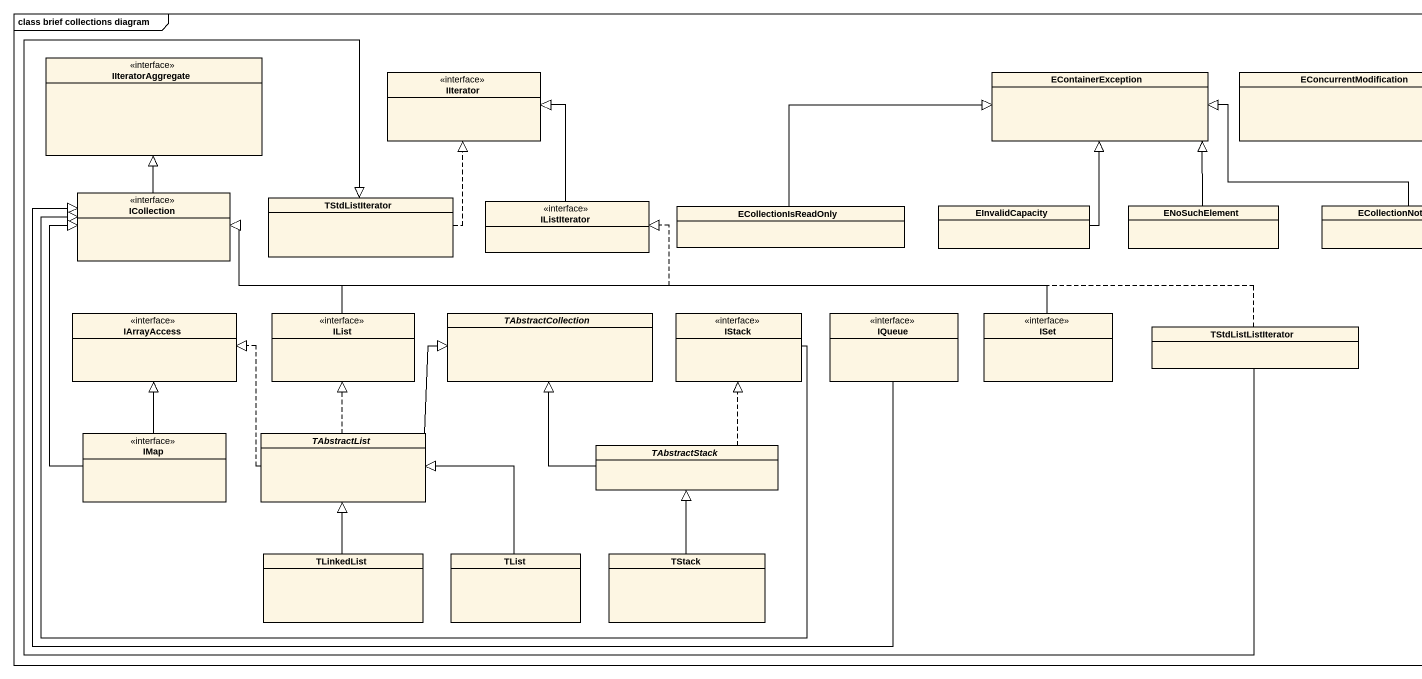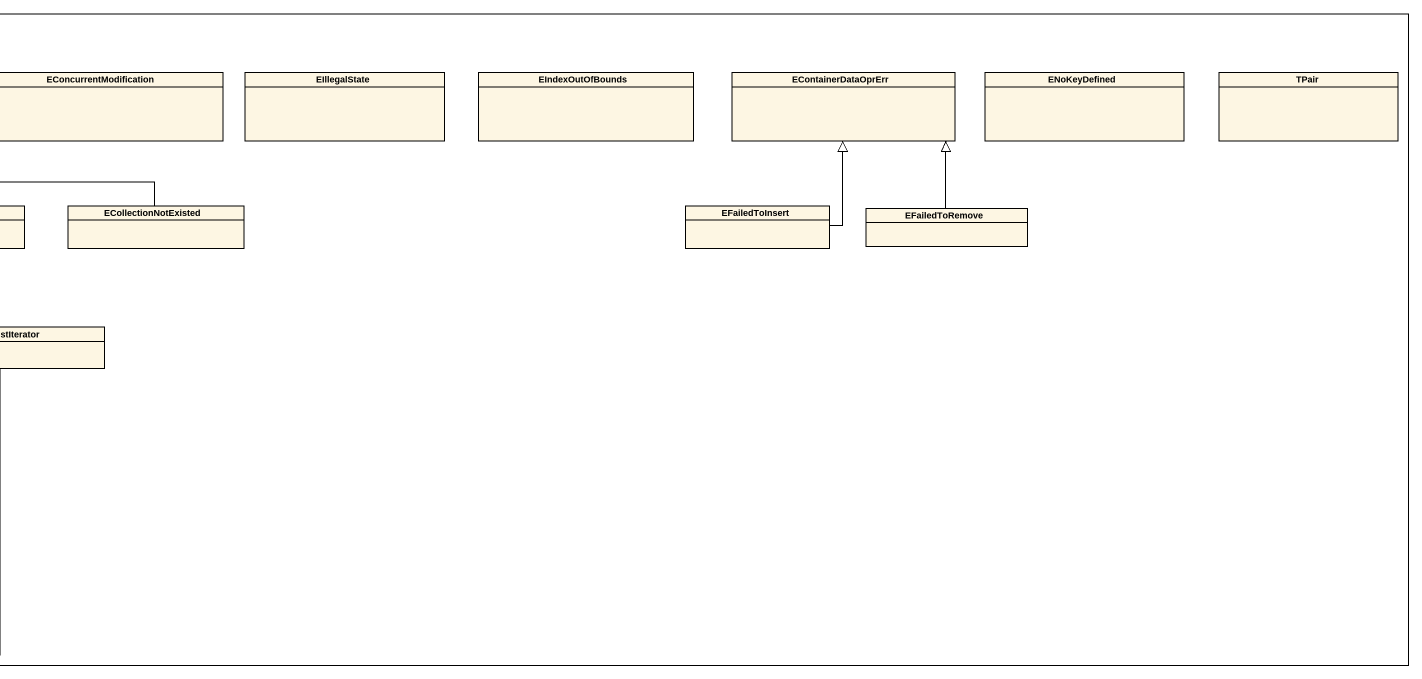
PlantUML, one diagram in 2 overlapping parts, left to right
@startuml
mainframe class brief collections diagram
hide circle
hide empty members
class IIteratorAggregate <<interface>>
class IIterator <<interface>>
class EContainerException
class EConcurrentModification
class EIllegalState
class EIndexOutOfBounds
class EContainerDataOprErr
class ENoKeyDefined
class TPair
class ICollection <<interface>>
class TStdListIterator
class IListIterator <<interface>>
class ECollectionIsReadOnly
class EInvalidCapacity
class ENoSuchElement
class ECollectionNotExisted
class EFailedToInsert
class EFailedToRemove
class IArrayAccess <<interface>>
class IList <<interface>>
abstract class TAbstractCollection
class IStack <<interface>>
class IQueue <<interface>>
class ISet <<interface>>
class TStdListListIterator
class IMap <<interface>>
abstract class TAbstractList
abstract class TAbstractStack
class TLinkedList
class TList
class TStack
ICollection -up-|> IIteratorAggregate
TStdListIterator .up.|> IIterator
IListIterator -up-|> IIterator
ECollectionIsReadOnly -right-|> EContainerException
EInvalidCapacity -up-|> EContainerException
ENoSuchElement -up-|> EContainerException
ECollectionNotExisted -left-|> EContainerException
EFailedToInsert -up-|> EContainerDataOprErr
EFailedToRemove -up-|> EContainerDataOprErr
IList -up-|> ICollection
IStack -left-|> ICollection
IQueue -left-|> ICollection
ISet -left-|> ICollection
TStdListListIterator -left-|> TStdListIterator
TStdListListIterator .left.|> IListIterator
IMap -up-|> ICollection
IMap -up-|> IArrayAccess
TAbstractList .up.|> IArrayAccess
TAbstractList .up.|> IList
TAbstractList -right-|> TAbstractCollection
TAbstractStack -up-|> TAbstractCollection
TAbstractStack .up.|> IStack
TLinkedList -up-|> TAbstractList
TList -up-|> TAbstractList
TStack -up-|> TAbstractStack
@enduml
